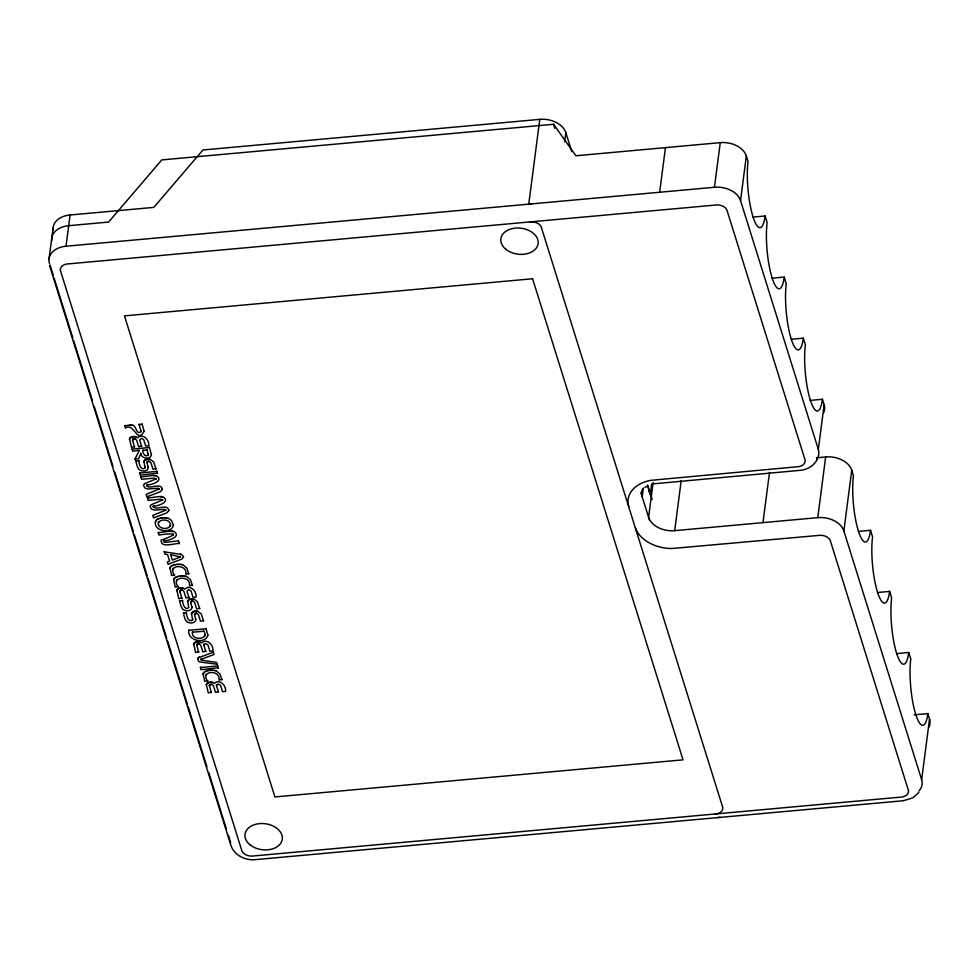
<?xml version="1.0" encoding="UTF-8"?>
<svg xmlns="http://www.w3.org/2000/svg" width="979" height="979" viewBox="0 0 979 979"><rect width="100%" height="100%" fill="white"/><g stroke="black" fill="none" stroke-linecap="round" stroke-linejoin="round"><path stroke-width="1.47" d="M135.885 460.717C136.668 464.487 137.537 471.18 142.861 470.997C145.333 471.254 148.722 470.055 148.233 467.02M179.573 600.421C180.369 604.19 181.225 610.896 186.548 610.7C189.033 610.969 192.41 609.758 191.933 606.735M183.416 612.67C184.199 616.44 185.068 623.146 190.391 622.95C192.863 623.219 196.253 622.008 195.763 618.985M142.861 449.912C142.102 452.751 145.479 458.209 148.282 454.868L146.985 449.532M170.787 554.971L172.39 560.086L180.295 557.027L170.848 554.518M155.477 521.587C153.324 531.817 172.426 534.081 173.491 524.781M174.641 574.771L171.582 575.493L170.016 568.065M178.276 586.397L175.217 587.119L173.65 579.69M207.756 680.674L204.709 681.396L203.13 673.968M188.8 629.913C186.708 640.964 206.092 644.806 207.891 634.771M124.847 425.412L125.471 428.031C133.878 421.839 137.341 444.943 144.182 430.968M140.878 453.167C140.474 458.882 151.39 460.203 151.451 454.219M134.564 446.632L131.504 447.354L129.509 438.886M181.898 597.961L178.839 598.683L176.832 590.215M198.725 651.781L195.665 652.504L193.671 644.035M211.378 692.251L208.319 692.961L206.324 684.505M138.883 460.436C138.749 463.3 140.964 471.621 145.1 467.803L143.937 461.488M182.571 600.151C182.449 603.003 184.664 611.337 188.788 607.506L187.625 601.192M186.414 612.401C186.279 615.253 188.494 623.586 192.618 619.768L191.468 613.441M170.37 526.041C171.631 519.237 160.458 518.16 158.341 523.019C157.766 529.517 169.257 530.239 170.493 524.989M174.58 575.224C166.112 564.455 188.041 563.402 185.777 574.22L188.861 573.498M178.215 586.837C169.746 576.08 191.676 575.016 189.412 585.846L192.496 585.124M192.471 631.81C190.55 641.269 210.167 639.936 203.669 630.794M207.707 681.127C199.239 670.358 221.156 669.306 218.904 680.124L221.988 679.402M48.999 259.423L53.05 228.18M49.501 263.437A21.93 15.26 7.4 0 1 66.034 246.218L70.096 214.988L153.801 207.377L202.947 149.983L539.772 119.365A21.93 15.26 7.4 0 1 565.85 132.703L571.773 151.623M124.786 425.865L129.999 424.947M129.938 425.388L131.186 424.91M129.448 439.338L129.803 438.164M129.754 438.616L130.293 437.576M141.074 430.625L141.025 431.629C136.154 435.679 136.473 425.155 132.263 425.008M130.244 438.029L130.941 437.123M130.88 437.564L131.724 436.769M131.663 437.221L132.593 436.536M134.502 447.085L132.508 439.571M132.483 440.599L132.814 439.069M132.544 436.977L133.523 436.389M139.214 450.242L132.74 451.27L132.116 448.663M132.765 439.522L133.413 438.714M133.352 439.167L134.245 438.543M133.462 436.842L134.576 436.377M141.735 445.983L138.651 446.705L136.619 440.207L135.041 438.592M141.674 446.424L139.654 439.95L141.233 438.347L143.668 439.559L145.7 446.057L148.722 445.788C149.689 439.804 142.396 432.718 137.452 437.846L135.628 436.512M141.025 431.629L139.042 424.127M140.817 453.62L138.48 458.955L134.931 458.833M144.133 431.421L142.065 423.846M157.472 473.138L140.205 475.145L139.581 472.539M162.355 489.157L160.397 491.727L146.972 496.794L146.201 494.334L159.198 489.035L158.072 488.24L147.902 489.035L144.843 487.958L143.509 485.278L144.439 483.724L156.028 478.927L154.241 478.131L141.502 479.294L140.829 476.54M143.876 461.929L144.243 460.766M144.194 461.207L144.733 460.179M144.684 460.619L145.381 459.714M145.1 467.803L145.149 466.812M145.32 460.154L146.14 459.371M146.079 459.812L146.972 459.127M148.184 467.472L146.96 462.186M146.899 462.626L147.254 461.684M148.282 454.868L148.343 453.877M151.402 454.66L149.334 447.097M146.923 459.579L147.841 459.004M147.193 462.137L147.805 461.317M147.756 461.77L148.563 461.146M147.78 459.445L148.869 458.967M156.053 468.586L152.969 469.308L150.937 462.81L149.359 461.195M155.991 469.039L153.666 461.917L149.873 459.041M162.306 489.61C161.364 481.276 147.658 490.871 146.838 484.96M146.642 485.902L147.523 484.605M168.951 510.243L166.993 512.812L153.568 517.879L152.797 515.431L165.781 510.12L164.668 509.325L154.498 510.12L151.427 509.043L150.093 506.376L151.035 504.809L162.624 500.012L160.837 499.217L148.098 500.379L147.425 497.626M140.78 476.981L153.874 475.353M153.825 475.794L154.804 475.329M147.462 485.046C153.715 484.581 164.386 479.722 155.685 475.439M157.423 473.591L156.799 470.972M155.894 479.416L156.089 478.486M168.902 510.695C167.776 502.496 155.098 511.65 153.287 506.265M153.238 506.987L153.434 506.045M153.373 506.498L154.119 505.69M159.198 489.304L159.247 488.582M155.416 522.027L155.845 520.559M155.783 520.999L156.542 519.678M156.481 520.13L157.558 518.956M147.376 498.066L160.47 496.439M160.409 496.879L161.4 496.414M158.341 523.019L158.476 521.954M157.497 519.408L158.892 518.393M154.058 506.143C160.311 505.666 170.982 500.807 162.281 496.524M179.353 543.088L179.292 543.541C175.449 542.831 160.703 548.827 161.107 540.151C177.346 534.485 177.835 532.38 158.916 534.999L158.255 532.246M162.49 500.514L162.685 499.571M158.843 518.833L160.556 517.964M160.495 518.417L162.551 517.695M162.49 518.136L164.656 517.597M165.647 510.597L165.843 509.667M164.594 518.038L166.467 517.707M178.631 540.787L165.781 542.39L164.215 542.011L164.031 540.897M163.995 541.62L164.166 540.677M164.117 541.13L164.864 540.322M173.43 525.233L171.57 520.571L168.082 518.013M183.538 556.843L181.898 559.082L168.07 564.271L167.36 561.983L169.636 561.114L167.568 554.506L164.888 554.102L164.239 551.361M158.194 532.698L171.301 531.059M171.239 531.511L172.231 531.034M164.815 540.763C171.007 540.273 181.849 535.464 173.112 531.144M173.307 535.121L173.503 534.179M169.954 568.518L170.383 567.037M170.322 567.49L171.08 566.168M171.019 566.608L172.096 565.446M172.879 569.497L173.014 568.444M172.035 565.886L173.43 564.871M173.369 565.324L175.094 564.455M173.589 580.131L174.017 578.662M173.956 579.115L174.715 577.794M175.033 564.895L177.089 564.185M174.654 578.234L175.73 577.072M176.514 581.122L176.648 580.058M175.669 577.512L177.064 576.496M177.028 564.626L179.194 564.088M183.477 557.284L182.975 555.68L180.454 553.833M180.295 557.027L180.356 556.256M177.015 576.937L178.729 576.068M176.783 590.667L177.138 589.505M177.077 589.945L177.627 588.917M179.133 564.528L181.005 564.185M177.566 589.358L178.276 588.452M178.215 588.893L179.047 588.098M178.667 576.521L180.723 575.799M188.8 573.939L186.867 568.163L182.62 564.504M178.998 588.55L179.928 587.865M181.837 598.414L179.842 590.9M179.806 591.928L180.148 590.41M179.867 588.306L180.846 587.73M180.087 590.851L180.736 590.043M180.662 576.252L182.828 575.701M180.687 590.496L181.568 589.872M180.797 588.171L181.898 587.706M189.069 597.312L185.986 598.034L183.954 591.536L182.375 589.921M189.008 597.765L186.977 591.279L188.555 589.676L190.991 590.888L193.034 597.398L196.057 597.117C197.012 591.132 189.73 584.047 184.774 589.174L182.951 587.853M182.767 576.154L184.639 575.811M192.447 585.564L190.501 579.788L186.255 576.117M187.576 601.632L187.944 600.47M187.882 600.922L188.433 599.882M188.372 600.335L189.069 599.417M189.008 599.87L189.828 599.075M189.779 599.527L190.672 598.842M190.648 601.889L191.872 607.176M190.611 602.905L190.942 601.4M190.611 599.283L191.529 598.707M190.893 601.84L191.505 601.033M191.443 601.473L192.251 600.849M191.468 599.16L192.569 598.671M199.753 608.302L196.669 609.011L194.637 602.513L193.047 600.898M191.407 613.894L191.774 612.732M199.692 608.742L197.366 601.632L193.561 598.744M191.713 613.172L192.263 612.132M192.202 612.585L192.9 611.679M192.618 619.768L192.667 618.777M192.851 612.12L193.671 611.324M193.609 611.777L194.503 611.092M195.702 619.426L194.478 614.151M194.417 614.592L194.772 613.649M194.442 611.545L195.359 610.957M194.723 614.09L195.335 613.282M195.274 613.723L196.081 613.111M195.31 611.41L196.4 610.92M203.583 620.551L200.499 621.273L198.468 614.763L196.889 613.16M203.522 620.992L201.197 613.882L197.391 610.994M193.609 644.476L193.964 643.313M193.903 643.766L194.454 642.726M194.393 643.179L195.102 642.261M195.041 642.713L195.886 641.918M195.824 642.359L196.755 641.673M198.664 652.222L196.669 644.708M196.608 645.161L196.975 644.219M196.693 642.126L197.685 641.539M196.914 644.671L197.574 643.864M197.513 644.304L198.407 643.68M197.623 641.991L198.737 641.526M205.896 651.133L202.812 651.843L200.781 645.345L199.202 643.729M205.835 651.573L203.803 645.088L205.394 643.497L207.829 644.708L209.861 651.206L212.884 650.937C213.838 644.941 206.557 637.855 201.613 642.983L199.789 641.661M217.24 664.239L199.753 661.951L198.296 660.813L197.868 658.769M197.807 659.21L198.064 658.035M198.003 658.488L198.566 657.435M198.517 657.876L199.398 656.982M217.191 664.692L216.469 662.391L201.613 660.176L201.025 658.989M200.976 659.785L201.356 658.794M218.329 667.702L201.05 669.709L200.426 667.103M204.746 636.007L204.88 634.943M203.803 645.088L203.84 644.06M207.829 635.224L206.018 628.347M203.069 674.421L203.497 672.94M203.448 673.393L204.195 672.071M204.134 672.524L205.211 671.349M206.006 675.4L206.141 674.347M205.149 671.79L206.557 670.774M206.263 684.945L206.618 683.783M206.496 671.227L208.221 670.358M206.569 684.223L207.107 683.195M207.046 683.636L207.756 682.73M207.695 683.171L208.539 682.387M208.16 670.799L210.204 670.089M208.478 682.828L209.408 682.143M201.295 659.246L214.009 654.51L213.349 651.769M211.317 692.691L209.322 685.178M209.261 685.63L209.628 684.688M209.359 682.596L210.338 682.008M209.579 685.129L210.228 684.333M210.142 670.529L212.308 669.991M210.167 684.774L211.06 684.15M210.277 682.449L211.391 681.996M218.55 691.59L215.466 692.312L213.434 685.814L211.856 684.199M218.488 692.043L216.469 685.557L218.048 683.954L220.483 685.178L222.514 691.676L225.537 691.407C226.492 685.41 219.21 678.325 214.266 683.452L212.443 682.13M212.247 670.431L214.132 670.101M221.927 679.854L219.981 674.066L215.735 670.407M218.268 668.143L217.644 665.536M216.469 685.557L216.494 684.529M539.772 119.365L528.758 204.158A21.93 15.26 7.4 0 1 531.573 204.036M564.675 141.784L565.85 132.703M659.65 192.251L665.451 147.621M643.338 488.007L642.2 496.806A21.93 15.26 7.4 0 1 642.665 488.9M647.596 485.645L650.325 494.395L651.696 483.859M653.128 482.5L648.612 517.328A21.93 15.26 7.4 0 0 674.69 530.667L817.771 517.646A21.93 15.26 7.4 0 1 843.861 530.985L921.655 779.737A21.93 15.26 7.4 0 1 918.791 791.105M816.841 459.065A21.93 15.26 7.4 0 0 818.334 449.373L740.54 200.609A21.93 15.26 7.4 0 0 714.45 187.27L720.25 142.64L575.885 155.771L553.563 124.284L161.816 159.907L108.583 222.074L68.701 225.696A21.93 15.26 7.4 0 0 51.728 240.895M674.69 530.667L681.188 480.689M740.54 200.609L746.328 155.979A21.93 15.26 7.4 0 0 720.25 142.64M762.971 522.639L769.518 472.294M818.334 449.373L824.134 404.743L822.421 399.285A39.16 8.603 84.8 0 1 810.269 399.897A39.16 8.603 84.8 0 1 805.362 344.73L803.318 338.183A39.16 8.603 84.8 0 1 791.167 338.807A39.16 8.603 84.8 0 1 786.259 283.641L784.203 277.094A39.16 8.603 84.8 0 1 772.052 277.706A39.16 8.603 84.8 0 1 767.144 222.539L765.101 215.992A39.16 8.603 84.8 0 1 752.949 216.604A39.16 8.603 84.8 0 1 748.042 161.437L746.328 155.979M817.771 517.646L825.652 456.948L816.523 457.78M843.861 530.985L851.742 470.287A21.93 15.26 7.4 0 0 825.652 456.948M921.655 779.737L929.536 719.051L927.835 713.593A39.16 8.603 84.8 0 1 915.683 714.205A39.16 8.603 84.8 0 1 910.776 659.038L908.72 652.491A39.16 8.603 84.8 0 1 896.568 653.115A39.16 8.603 84.8 0 1 891.661 597.949L889.617 591.402A39.16 8.603 84.8 0 1 877.465 592.014A39.16 8.603 84.8 0 1 872.558 536.847L870.515 530.3A39.16 8.603 84.8 0 1 858.35 530.912A39.16 8.603 84.8 0 1 853.443 475.745L851.742 470.287M134.882 459.273L139.153 450.695M817.159 459.457C814.026 465.918 807.063 469.773 800.063 470.348L653.911 483.785M918.853 792.513L912.685 797.922L903.384 800.724L255.213 859.648C245.068 860.712 233.748 855.01 230.738 844.828L49.623 265.713M644.88 487.554L646.997 486.122M199.337 657.435L213.287 652.222M715.147 814.075L716.701 813.855A9.374 6.523 7.4 0 0 722.783 807.516L541.13 226.675A9.374 6.523 7.4 0 0 531.536 221.768L529.933 221.841M717.693 817.6L720.091 817.269M66.034 246.218L714.45 187.27M752.924 217.093L765.101 215.992M772.027 278.195L784.203 277.094M791.142 339.297L803.318 338.183M138.981 424.568L142.004 424.299M132.055 449.104L149.273 447.538M142.812 450.364L146.923 449.985M135.824 461.158L138.822 460.889M810.245 400.399L822.421 399.285M139.52 472.979L156.738 471.413M858.326 531.401L870.515 530.3M179.524 600.873L182.522 600.592M183.354 613.123L186.353 612.854M188.739 630.354L205.957 628.787M192.422 632.25L203.608 631.235M877.441 592.503L889.617 591.402M200.377 667.543L217.595 665.977M896.544 653.605L908.72 652.491M914.129 714.841L927.835 713.593M134.184 438.984L134.98 439.033M148.502 461.586L149.297 461.635M181.519 590.313L182.314 590.361M192.19 601.302L192.998 601.351M196.033 613.552L196.828 613.6M198.345 644.133L199.141 644.182M210.999 684.602L211.794 684.651M148.808 459.408L149.811 459.481M192.508 599.111L193.499 599.197M196.338 611.373L197.33 611.447M131.125 425.351L132.202 425.461M154.743 475.77L155.637 475.88M161.339 496.855L162.22 496.965M172.169 531.487L173.05 531.585M134.515 436.83L135.567 436.964M181.849 588.159L182.902 588.293M198.676 641.967L199.728 642.114M211.329 682.436L212.382 682.571M164.178 551.813L180.393 554.273M166.418 518.148L168.021 518.454M180.956 564.638L182.559 564.944M184.59 576.264L186.194 576.57M214.071 670.542L215.674 670.848M648.673 491.238L650.068 492.988M635.359 527.632L636.509 530.459A34.498 23.998 7.4 0 0 671.839 548.521L820.561 535.268A9.374 6.523 7.4 0 1 830.155 540.175L908.488 790.64A9.374 6.523 7.4 0 1 902.405 796.967L251.615 856.135A9.374 6.523 7.4 0 1 242.009 851.228L60.355 270.388A9.374 6.523 7.4 0 1 66.437 264.061L717.24 204.892A9.374 6.523 7.4 0 1 726.834 209.8L805.166 460.265A9.374 6.523 7.4 0 1 799.084 466.591L650.521 480.371A34.498 23.998 7.4 0 0 628.139 503.671L628.763 506.547M553.563 124.284L554.824 128.286M647.596 485.009L652.149 499.559M640.866 492.572L649.481 520.094M178.57 541.228L179.292 543.541M49.966 264.893L53.16 275.111M54.065 278.024L72.776 337.828M73.682 340.753L92.393 400.558M94.217 406.395L112.915 466.212M114.739 472.037L133.45 531.854M134.356 534.767L147.131 575.615M148.049 578.528L166.748 638.345M167.666 641.257L187.283 703.987M188.201 706.899L206.899 766.716M208.723 772.553L226.516 829.446M228.34 835.271L230.628 842.564M650.289 493.71L650.325 494.395M53.123 230.187A21.93 15.26 7.4 0 1 70.096 214.988M929.536 719.051A21.93 15.26 7.4 0 1 929.071 726.944M824.134 404.743A21.93 15.26 7.4 0 1 823.669 412.636M532.588 278.758L124.468 315.862L274.915 796.943L683.036 759.839L532.588 278.758M249.89 844.706A18.797 13.082 7.4 0 0 281.524 841.818A18.797 13.082 7.4 0 0 259.57 823.62A18.797 13.082 7.4 0 0 249.89 844.706M505.715 249.18A18.797 13.082 7.4 0 0 537.349 246.304A18.797 13.082 7.4 0 0 515.395 228.107A18.797 13.082 7.4 0 0 505.715 249.18"/></g></svg>
